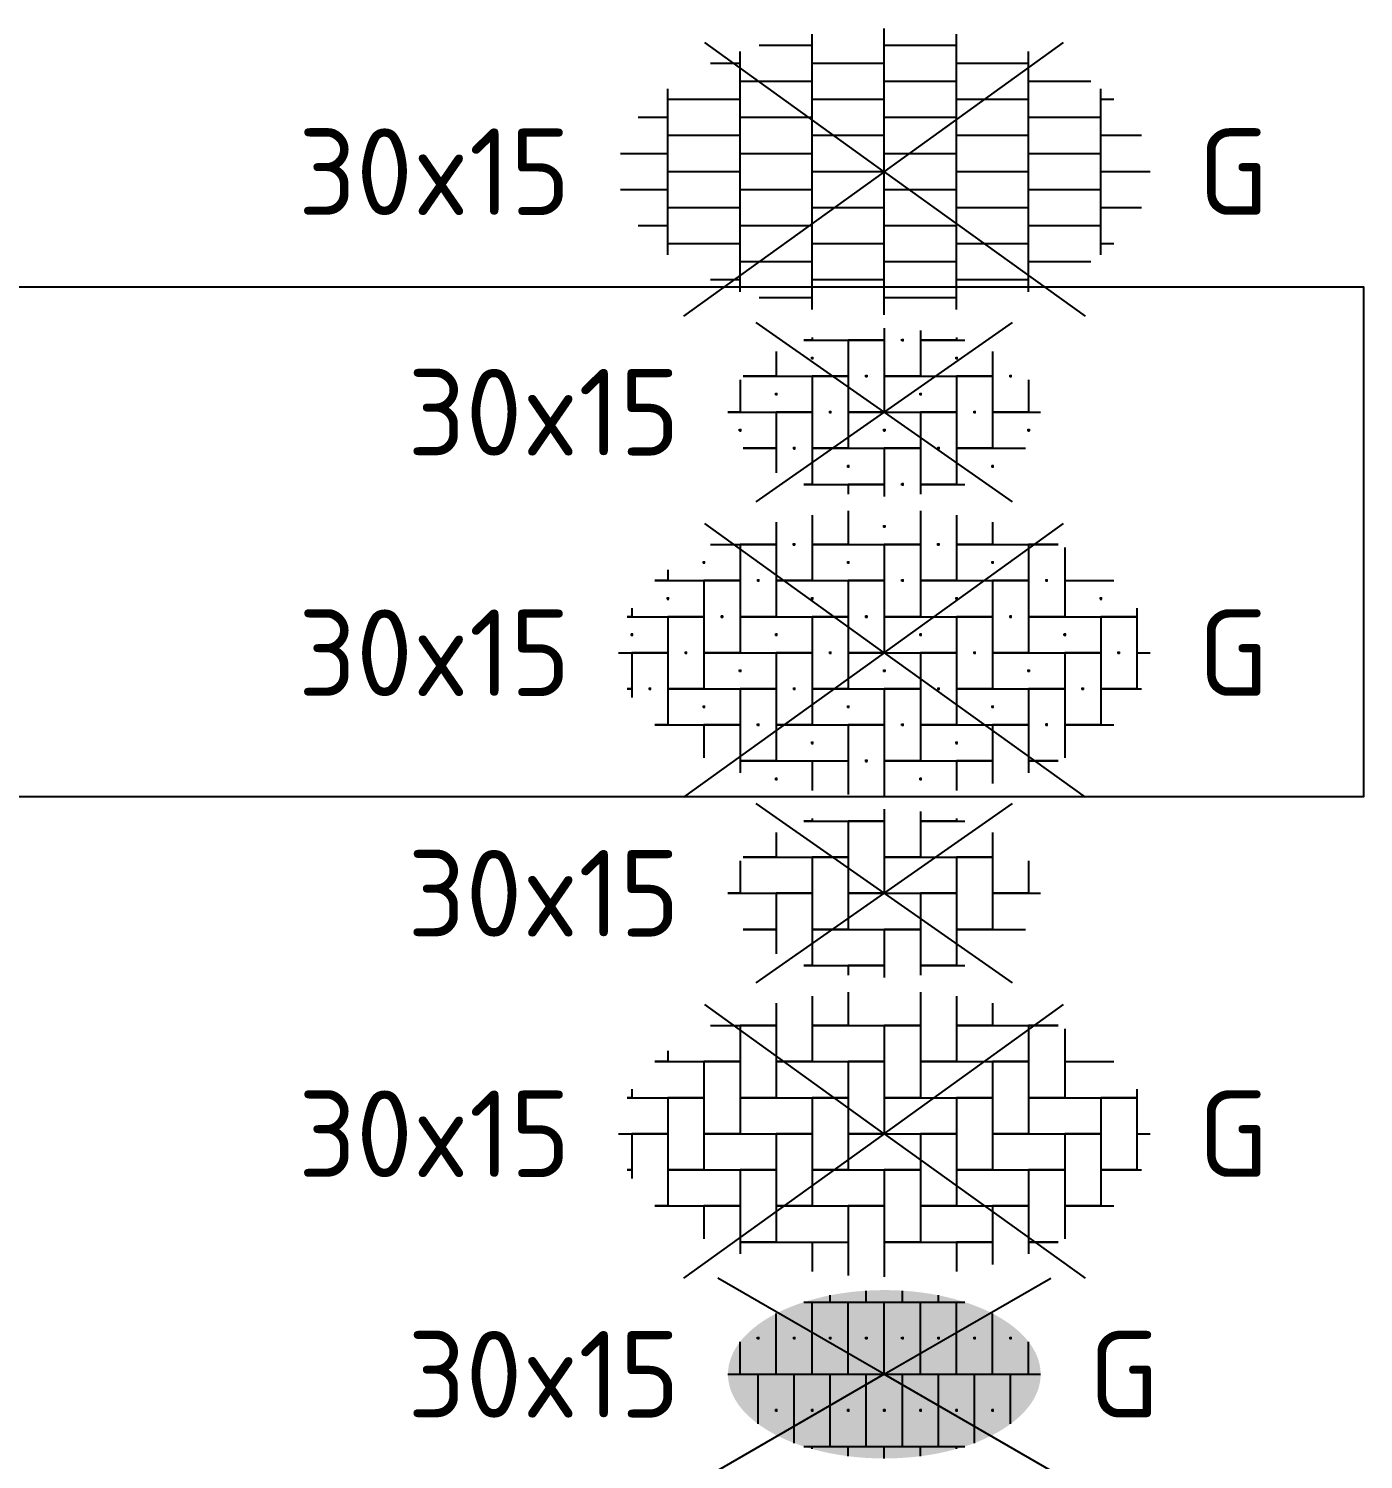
# Model space of a CAD drawing. Header units: metres. Extents: x -77 to 448, y 4806 to 5239.
# Drawn here: x 135.66 to 141.21, y 4922.99 to 4928.94 of the extents above; entities that cross this region are included whole.
import ezdxf
from ezdxf.enums import TextEntityAlignment as Align

# ---------------------------------------------------------------- set-up
doc = ezdxf.new("R2010")
doc.units = ezdxf.units.M
doc.layers.add('V-WE-VH-OPENVERHARDING_STRAATBAKSTEEN-S', color=90, linetype='Continuous', lineweight=25)
doc.styles.add('NLCS-ISO', font='NLCS-ISO.ttf')

# ---------------------------------------------------------------- blocks, each defined once
blk = doc.blocks.new('V-SVH-TEGEL_300X150_DIK_LINT_STIP_KL-SO')
h = blk.add_hatch(color=254)
h.dxf.hatch_style = 1
edge = h.paths.add_edge_path()
edge.add_ellipse((0, 0), major_axis=(-3.25, 0), ratio=0.538462, start_angle=0, end_angle=360)
for p, q in [((0, 0), (-3.464, 2)), ((0, 0), (3.464, 2)), ((-1.674, 1.5), (1.674, 1.5)), ((-1.5, 0), (-1.5, 1.5)), ((-1.125, 1.5), (-1.125, 1.642)), ((-0.75, 0), (-0.75, 1.5)), ((-0.375, 1.5), (-0.375, 1.738)), ((0, 0), (0, 1.5)), ((0.375, 1.5), (0.375, 1.738)), ((0.75, 0), (0.75, 1.5)), ((1.125, 1.5), (1.125, 1.642)), ((1.5, 0), (1.5, 1.5)), ((-2.25, 0), (-2.25, 1.263)), ((2.25, 0), (2.25, 1.263)), ((-3, 0), (-3, 0.673)), ((-2.596, 0.75), (-2.654, 0.75)), ((-2.625, 0.779), (-2.625, 0.721)), ((-1.846, 0.75), (-1.904, 0.75)), ((-1.875, 0.779), (-1.875, 0.721)), ((-1.096, 0.75), (-1.154, 0.75)), ((-1.125, 0.779), (-1.125, 0.721)), ((-0.346, 0.75), (-0.404, 0.75)), ((-0.375, 0.779), (-0.375, 0.721)), ((0.404, 0.75), (0.346, 0.75)), ((0.375, 0.779), (0.375, 0.721)), ((1.154, 0.75), (1.096, 0.75)), ((1.125, 0.779), (1.125, 0.721)), ((1.904, 0.75), (1.846, 0.75)), ((1.875, 0.779), (1.875, 0.721)), ((2.654, 0.75), (2.596, 0.75)), ((2.625, 0.779), (2.625, 0.721)), ((3, 0), (3, 0.673)), ((0, 0), (-3.464, -2)), ((-3.25, 0), (3.25, 0)), ((-2.625, -1.032), (-2.625, 0)), ((-1.875, -1.429), (-1.875, 0)), ((-1.125, -1.5), (-1.125, 0)), ((-0.375, -1.5), (-0.375, 0)), ((0, 0), (3.464, -2)), ((0.375, -1.5), (0.375, 0)), ((1.125, -1.5), (1.125, 0)), ((1.875, -1.429), (1.875, 0)), ((2.625, -1.032), (2.625, 0)), ((-2.221, -0.75), (-2.279, -0.75)), ((-2.25, -0.721), (-2.25, -0.779)), ((-1.471, -0.75), (-1.529, -0.75)), ((-1.5, -0.721), (-1.5, -0.779)), ((-0.721, -0.75), (-0.779, -0.75)), ((-0.75, -0.721), (-0.75, -0.779)), ((0.029, -0.75), (-0.029, -0.75)), ((0, -0.721), (0, -0.779)), ((0.779, -0.75), (0.721, -0.75)), ((0.75, -0.721), (0.75, -0.779)), ((1.529, -0.75), (1.471, -0.75)), ((1.5, -0.721), (1.5, -0.779)), ((2.279, -0.75), (2.221, -0.75)), ((2.25, -0.721), (2.25, -0.779)), ((-1.674, -1.5), (1.674, -1.5)), ((-1.5, -1.552), (-1.5, -1.5)), ((-0.75, -1.703), (-0.75, -1.5)), ((0, -1.75), (0, -1.5)), ((0.75, -1.703), (0.75, -1.5)), ((1.5, -1.552), (1.5, -1.5))]:
    blk.add_line(p, q)
at = {"style": 'NLCS-ISO'}
blk.add_attdef('FORMAAT', text='', height=1.8, dxfattribs=at).set_placement((-4.25, 0), align=Align.MIDDLE_RIGHT)
blk.add_attdef('KLEUR', text='', height=1.8, dxfattribs=at).set_placement((4.25, 0), align=Align.MIDDLE_LEFT)
at = {"style": 'NLCS-ISO', "flags": 1}
blk.add_attdef('FUNCTIE', text='', height=1.8, dxfattribs=at).set_placement((0, -2.75), align=Align.TOP_CENTER)
blk = doc.blocks.new('V-SVH-TEGEL_300X150_DUN_ELLEBOOG-SO')
for p, q in [((0, 0), (-3.728, 2.684)), ((-2.25, 2.717), (-2.25, 1.5)), ((-2.25, 2.717), (-2.25, 2.25)), ((-1.5, 2.863), (-1.5, 1.5)), ((-1.5, 2.863), (-1.5, 2.25)), ((-0.75, 2.947), (-0.75, 2.25)), ((-0.75, 2.947), (-0.75, 2.25)), ((0, 0), (3.728, 2.684)), ((0.75, 2.947), (0.75, 1.5)), ((0.75, 2.947), (0.75, 2.25)), ((1.5, 2.863), (1.5, 1.5)), ((1.5, 2.863), (1.5, 2.25)), ((2.25, 2.717), (2.25, 2.25)), ((2.25, 2.717), (2.25, 2.25)), ((-3.615, 2.25), (-3, 2.25)), ((-3.615, 2.25), (-2.25, 2.25)), ((-2.25, 2.25), (-3, 2.25)), ((-3, 2.25), (-3, 0.75)), ((-3, 2.25), (-3, 1.5)), ((-2.25, 2.25), (-2.25, 0.75)), ((-1.5, 2.25), (-1.5, 1.5)), ((-1.5, 2.25), (0, 2.25)), ((-0.75, 2.25), (-1.5, 2.25)), ((-0.75, 2.25), (0.75, 2.25)), ((0.75, 2.25), (0, 2.25)), ((0, 2.25), (0, 0.75)), ((0, 2.25), (0, 1.5)), ((0.75, 2.25), (0.75, 0.75)), ((1.5, 2.25), (1.5, 1.5)), ((1.5, 2.25), (3, 2.25)), ((2.25, 2.25), (1.5, 2.25)), ((2.25, 2.25), (3.615, 2.25)), ((3, 2.25), (3, 1.5)), ((3.615, 2.25), (3, 2.25)), ((3, 2.25), (3, 0.75)), ((3.75, 2.185), (3.75, 0.75)), ((-4.771, 1.5), (-3.75, 1.5)), ((-4.5, 1.5), (-4.771, 1.5)), ((-4.5, 1.726), (-4.5, 1.5)), ((-4.5, 1.726), (-4.5, 1.5)), ((-4.5, 1.5), (-3, 1.5)), ((-3, 1.5), (-3.75, 1.5)), ((-3.75, 1.5), (-3.75, 0)), ((-3.75, 1.5), (-3.75, 0.75)), ((-3, 1.5), (-3, 0)), ((-2.25, 1.5), (-2.25, 0.75)), ((-2.25, 1.5), (-0.75, 1.5)), ((-1.5, 1.5), (-2.25, 1.5)), ((-1.5, 1.5), (0, 1.5)), ((0, 1.5), (-0.75, 1.5)), ((-0.75, 1.5), (-0.75, 0)), ((-0.75, 1.5), (-0.75, 0.75)), ((0, 1.5), (0, 0)), ((0.75, 1.5), (0.75, 0.75)), ((0.75, 1.5), (2.25, 1.5)), ((1.5, 1.5), (0.75, 1.5)), ((1.5, 1.5), (3, 1.5)), ((2.25, 1.5), (2.25, 0.75)), ((3, 1.5), (2.25, 1.5)), ((2.25, 1.5), (2.25, 0)), ((3, 1.5), (3, 0)), ((3.75, 1.5), (3.75, 0.75)), ((3.75, 1.5), (4.771, 1.5)), ((-5.25, 0.927), (-5.25, 0.75)), ((-5.25, 0.927), (-5.25, 0.75)), ((5.25, 0.927), (5.25, 0.75)), ((-5.347, 0.75), (-4.5, 0.75)), ((-5.25, 0.75), (-5.347, 0.75)), ((-5.25, 0.75), (-3.75, 0.75)), ((-3.75, 0.75), (-4.5, 0.75)), ((-4.5, 0.75), (-4.5, -0.75)), ((-4.5, 0.75), (-4.5, 0)), ((-3.75, 0.75), (-3.75, -0.75)), ((-2.25, 0.75), (-3, 0.75)), ((-3, 0.75), (-3, 0)), ((-3, 0.75), (-1.5, 0.75)), ((-2.25, 0.75), (-0.75, 0.75)), ((-0.75, 0.75), (-1.5, 0.75)), ((-1.5, 0.75), (-1.5, -0.75)), ((-1.5, 0.75), (-1.5, 0)), ((-0.75, 0.75), (-0.75, -0.75)), ((0, 0.75), (1.5, 0.75)), ((0, 0.75), (0, 0)), ((0.75, 0.75), (0, 0.75)), ((0.75, 0.75), (2.25, 0.75)), ((1.5, 0.75), (1.5, 0)), ((2.25, 0.75), (1.5, 0.75)), ((1.5, 0.75), (1.5, -0.75)), ((2.25, 0.75), (2.25, -0.75)), ((3, 0.75), (3, 0)), ((3, 0.75), (4.5, 0.75)), ((3.75, 0.75), (3, 0.75)), ((3.75, 0.75), (5.25, 0.75)), ((4.5, 0.75), (4.5, 0)), ((5.25, 0.75), (4.5, 0.75)), ((4.5, 0.75), (4.5, -0.75)), ((5.25, 0.75), (5.25, -0.75)), ((0, 0), (-4.172, -3.003)), ((0, 0), (-0.75, 0)), ((0, 0), (1.5, 0)), ((1.5, 0), (0.75, 0)), ((1.5, 0), (1.5, -1.5)), ((2.25, 0), (2.25, -0.75)), ((2.25, 0), (3.75, 0)), ((3, 0), (2.25, 0)), ((3, 0), (4.5, 0)), ((3.75, 0), (3.75, -0.75)), ((4.5, 0), (3.75, 0)), ((3.75, 0), (3.75, -1.5)), ((4.5, 0), (4.5, -1.5)), ((5.25, 0), (5.25, -0.75)), ((5.25, 0), (5.525, 0)), ((-5.525, 0), (-5.25, 0)), ((-5.525, 0), (-4.5, 0)), ((-4.5, 0), (-5.25, 0)), ((-5.25, 0), (-5.25, -0.927)), ((-5.25, 0), (-5.25, -0.75)), ((-4.5, 0), (-4.5, -1.5)), ((-3, 0), (-3.75, 0)), ((-3.75, 0), (-3.75, -0.75)), ((-3.75, 0), (-2.25, 0)), ((-3, 0), (-1.5, 0)), ((-1.5, 0), (-2.25, 0)), ((-2.25, 0), (-2.25, -1.5)), ((-2.25, 0), (-2.25, -0.75)), ((-1.5, 0), (-1.5, -1.5)), ((-0.75, 0), (-0.75, -0.75)), ((-0.75, 0), (0.75, 0)), ((0, 0), (4.172, -3.003)), ((0.75, 0), (0.75, -0.75)), ((0.75, 0), (0.75, -1.5)), ((-5.25, -0.75), (-5.347, -0.75)), ((-5.347, -0.75), (-5.25, -0.75)), ((-5.25, -0.75), (-5.25, -0.927)), ((-3.75, -0.75), (-4.5, -0.75)), ((-4.5, -0.75), (-4.5, -1.5)), ((-4.5, -0.75), (-3, -0.75)), ((-3.75, -0.75), (-2.25, -0.75)), ((-2.25, -0.75), (-3, -0.75)), ((-3, -0.75), (-3, -2.25)), ((-3, -0.75), (-3, -1.5)), ((-2.25, -0.75), (-2.25, -2.25)), ((-0.75, -0.75), (-1.5, -0.75)), ((-1.5, -0.75), (-1.5, -1.5)), ((-1.5, -0.75), (0, -0.75)), ((-0.75, -0.75), (0.75, -0.75)), ((0, -0.75), (0, -1.5)), ((0.75, -0.75), (0, -0.75)), ((0, -0.75), (0, -2.25)), ((0.75, -0.75), (0.75, -2.25)), ((1.5, -0.75), (1.5, -1.5)), ((1.5, -0.75), (3, -0.75)), ((2.25, -0.75), (1.5, -0.75)), ((2.25, -0.75), (3.75, -0.75)), ((3, -0.75), (3, -1.5)), ((3.75, -0.75), (3, -0.75)), ((3, -0.75), (3, -2.25)), ((3.75, -0.75), (3.75, -2.185)), ((4.5, -0.75), (4.5, -1.5)), ((4.5, -0.75), (5.347, -0.75)), ((5.25, -0.75), (4.5, -0.75)), ((5.25, -0.75), (5.347, -0.75)), ((-4.5, -1.5), (-4.771, -1.5)), ((-4.771, -1.5), (-3.75, -1.5)), ((-4.5, -1.5), (-3, -1.5)), ((-3, -1.5), (-3.75, -1.5)), ((-3.75, -1.5), (-3.75, -2.185)), ((-3.75, -1.5), (-3.75, -2.185)), ((-3, -1.5), (-3, -2.498)), ((-1.5, -1.5), (-2.25, -1.5)), ((-2.25, -1.5), (-2.25, -2.25)), ((-2.25, -1.5), (-0.75, -1.5)), ((-1.5, -1.5), (0, -1.5)), ((-0.75, -1.5), (-0.75, -2.25)), ((0, -1.5), (-0.75, -1.5)), ((-0.75, -1.5), (-0.75, -2.947)), ((0, -1.5), (0, -2.975)), ((1.5, -1.5), (0.75, -1.5)), ((0.75, -1.5), (0.75, -2.25)), ((0.75, -1.5), (2.25, -1.5)), ((1.5, -1.5), (3, -1.5)), ((2.25, -1.5), (2.25, -2.25)), ((3, -1.5), (2.25, -1.5)), ((2.25, -1.5), (2.25, -2.717)), ((3, -1.5), (3, -2.498)), ((3.75, -1.5), (3.75, -2.185)), ((3.75, -1.5), (4.771, -1.5)), ((4.5, -1.5), (3.75, -1.5)), ((4.5, -1.5), (4.771, -1.5)), ((-2.25, -2.25), (-3, -2.25)), ((-3, -2.25), (-3, -2.498)), ((-3, -2.25), (-1.5, -2.25)), ((-2.25, -2.25), (-0.75, -2.25)), ((-1.5, -2.25), (-1.5, -2.863)), ((0.75, -2.25), (0, -2.25)), ((0, -2.25), (0, -2.975)), ((0, -2.25), (1.5, -2.25)), ((0.75, -2.25), (2.25, -2.25)), ((1.5, -2.25), (1.5, -2.863)), ((2.25, -2.25), (1.5, -2.25)), ((1.5, -2.25), (1.5, -2.863)), ((2.25, -2.25), (2.25, -2.717)), ((3, -2.25), (3, -2.498)), ((3, -2.25), (3.615, -2.25)), ((3.615, -2.25), (3, -2.25))]:
    blk.add_line(p, q)
at = {"style": 'NLCS-ISO'}
blk.add_attdef('FORMAAT', text='', height=1.8, dxfattribs=at).set_placement((-6.525, 0), align=Align.MIDDLE_RIGHT)
blk.add_attdef('KLEUR', text='', height=1.8, dxfattribs=at).set_placement((6.525, 0), align=Align.MIDDLE_LEFT)
at = {"style": 'NLCS-ISO', "flags": 1}
blk.add_attdef('FUNCTIE', text='', height=1.8, dxfattribs=at).set_placement((0, -3.975), align=Align.TOP_CENTER)
blk = doc.blocks.new('V-SVH-TEGEL_300X150_DUN_ELLEBOOG_KL-SO')
for p, q in [((-2.662, -1.864), (2.662, 1.864)), ((2.662, -1.864), (-2.662, 1.864)), ((-1.674, 1.5), (-0.75, 1.5)), ((-1.5, 1.5), (-1.674, 1.5)), ((-1.5, 1.552), (-1.5, 1.5)), ((-1.5, 1.552), (-1.5, 1.5)), ((-1.5, 1.5), (0, 1.5)), ((0, 1.5), (-0.75, 1.5)), ((-0.75, 1.5), (-0.75, 0)), ((-0.75, 1.5), (-0.75, 0.75)), ((0, 1.75), (0, 0.75)), ((0, 1.75), (0, 1.5)), ((0, 1.5), (0, 0)), ((0.75, 1.702), (0.75, 0.75)), ((0.75, 1.702), (0.75, 1.5)), ((0.75, 1.5), (0.75, 0.75)), ((0.75, 1.5), (1.674, 1.5)), ((1.5, 1.5), (0.75, 1.5)), ((1.5, 1.552), (1.5, 1.5)), ((1.5, 1.552), (1.5, 1.5)), ((1.5, 1.5), (1.674, 1.5)), ((-2.25, 1.262), (-2.25, 0.75)), ((-2.25, 1.262), (-2.25, 0.75)), ((2.25, 1.262), (2.25, 0.75)), ((2.25, 1.262), (2.25, 0)), ((-3, 0.673), (-3, 0)), ((-3, 0.673), (-3, 0)), ((-2.25, 0.75), (-2.936, 0.75)), ((-2.936, 0.75), (-1.5, 0.75)), ((-2.25, 0.75), (-0.75, 0.75)), ((-0.75, 0.75), (-1.5, 0.75)), ((-1.5, 0.75), (-1.5, -0.75)), ((-1.5, 0.75), (-1.5, 0)), ((-0.75, 0.75), (-0.75, -0.75)), ((0, 0.75), (1.5, 0.75)), ((0, 0.75), (0, 0)), ((0.75, 0.75), (0, 0.75)), ((0.75, 0.75), (2.25, 0.75)), ((1.5, 0.75), (1.5, 0)), ((2.25, 0.75), (1.5, 0.75)), ((1.5, 0.75), (1.5, -0.75)), ((2.25, 0.75), (2.25, -0.75)), ((3, 0.673), (3, 0)), ((3, 0.673), (3, 0)), ((0, 0), (-0.75, 0)), ((0, 0), (1.5, 0)), ((1.5, 0), (0.75, 0)), ((1.5, 0), (1.5, -1.5)), ((2.25, 0), (2.25, -0.75)), ((2.25, 0), (3.25, 0)), ((3, 0), (2.25, 0)), ((3, 0), (3.25, 0)), ((-3, 0), (-3.25, 0)), ((-3.25, 0), (-2.25, 0)), ((-3, 0), (-1.5, 0)), ((-1.5, 0), (-2.25, 0)), ((-2.25, 0), (-2.25, -1.262)), ((-2.25, 0), (-2.25, -0.75)), ((-1.5, 0), (-1.5, -1.5)), ((-0.75, 0), (-0.75, -0.75)), ((-0.75, 0), (0.75, 0)), ((0.75, 0), (0.75, -0.75)), ((0.75, 0), (0.75, -1.5)), ((-2.25, -0.75), (-2.936, -0.75)), ((-2.936, -0.75), (-2.25, -0.75)), ((-2.25, -0.75), (-2.25, -1.262)), ((-0.75, -0.75), (-1.5, -0.75)), ((-1.5, -0.75), (-1.5, -1.5)), ((-1.5, -0.75), (0, -0.75)), ((-0.75, -0.75), (0.75, -0.75)), ((0, -0.75), (0, -1.5)), ((0.75, -0.75), (0, -0.75)), ((0, -0.75), (0, -1.75)), ((0.75, -0.75), (0.75, -1.702)), ((1.5, -0.75), (1.5, -1.5)), ((1.5, -0.75), (2.936, -0.75)), ((2.25, -0.75), (1.5, -0.75)), ((2.25, -0.75), (2.936, -0.75)), ((-1.5, -1.5), (-1.674, -1.5)), ((-1.674, -1.5), (-0.75, -1.5)), ((-1.5, -1.5), (0, -1.5)), ((-0.75, -1.5), (-0.75, -1.702)), ((0, -1.5), (-0.75, -1.5)), ((-0.75, -1.5), (-0.75, -1.702)), ((0, -1.5), (0, -1.75)), ((1.5, -1.5), (0.75, -1.5)), ((0.75, -1.5), (0.75, -1.702)), ((0.75, -1.5), (1.674, -1.5)), ((1.5, -1.5), (1.674, -1.5))]:
    blk.add_line(p, q)
at = {"style": 'NLCS-ISO'}
blk.add_attdef('FORMAAT', text='', height=1.8, dxfattribs=at).set_placement((-4.25, 0), align=Align.MIDDLE_RIGHT)
blk.add_attdef('KLEUR', text='', height=1.8, dxfattribs=at).set_placement((4.25, 0), align=Align.MIDDLE_LEFT)
at = {"style": 'NLCS-ISO', "flags": 1}
blk.add_attdef('FUNCTIE', text='', height=1.8, dxfattribs=at).set_placement((0, -2.75), align=Align.TOP_CENTER)
blk = doc.blocks.new('V-SVH-TEGEL_300X150_DUN_ELLEBOOG_STIP-SO')
for p, q in [((0, 0), (-3.728, 2.684)), ((-2.25, 2.717), (-2.25, 1.5)), ((-2.25, 2.717), (-2.25, 2.25)), ((-1.5, 2.863), (-1.5, 1.5)), ((-1.5, 2.863), (-1.5, 2.25)), ((-0.75, 2.947), (-0.75, 2.25)), ((-0.75, 2.947), (-0.75, 2.25)), ((0, 0), (3.728, 2.684)), ((0.75, 2.947), (0.75, 1.5)), ((0.75, 2.947), (0.75, 2.25)), ((1.5, 2.863), (1.5, 1.5)), ((1.5, 2.863), (1.5, 2.25)), ((2.25, 2.717), (2.25, 2.25)), ((2.25, 2.717), (2.25, 2.25)), ((0.029, 2.625), (-0.029, 2.625)), ((0, 2.654), (0, 2.596)), ((-3.615, 2.25), (-3, 2.25)), ((-3.615, 2.25), (-2.25, 2.25)), ((-2.25, 2.25), (-3, 2.25)), ((-3, 2.25), (-3, 0.75)), ((-3, 2.25), (-3, 1.5)), ((-2.25, 2.25), (-2.25, 0.75)), ((-1.849, 2.25), (-1.908, 2.25)), ((-1.879, 2.279), (-1.879, 2.221)), ((-1.5, 2.25), (-1.5, 1.5)), ((-1.5, 2.25), (0, 2.25)), ((-0.75, 2.25), (-1.5, 2.25)), ((-0.75, 2.25), (0.75, 2.25)), ((0.75, 2.25), (0, 2.25)), ((0, 2.25), (0, 0.75)), ((0, 2.25), (0, 1.5)), ((0.75, 2.25), (0.75, 0.75)), ((1.151, 2.25), (1.092, 2.25)), ((1.121, 2.279), (1.121, 2.221)), ((1.5, 2.25), (1.5, 1.5)), ((1.5, 2.25), (3, 2.25)), ((2.25, 2.25), (1.5, 2.25)), ((2.25, 2.25), (3.615, 2.25)), ((3, 2.25), (3, 1.5)), ((3.615, 2.25), (3, 2.25)), ((3, 2.25), (3, 0.75)), ((3.75, 2.185), (3.75, 0.75)), ((-3.721, 1.875), (-3.779, 1.875)), ((-3.75, 1.904), (-3.75, 1.846)), ((-0.721, 1.875), (-0.779, 1.875)), ((-0.75, 1.904), (-0.75, 1.846)), ((2.279, 1.875), (2.221, 1.875)), ((2.25, 1.904), (2.25, 1.846)), ((-4.771, 1.5), (-3.75, 1.5)), ((-4.5, 1.5), (-4.771, 1.5)), ((-4.5, 1.726), (-4.5, 1.5)), ((-4.5, 1.726), (-4.5, 1.5)), ((-4.5, 1.5), (-3, 1.5)), ((-3, 1.5), (-3.75, 1.5)), ((-3.75, 1.5), (-3.75, 0)), ((-3.75, 1.5), (-3.75, 0.75)), ((-3, 1.5), (-3, 0)), ((-2.592, 1.5), (-2.651, 1.5)), ((-2.621, 1.529), (-2.621, 1.471)), ((-2.25, 1.5), (-2.25, 0.75)), ((-2.25, 1.5), (-0.75, 1.5)), ((-1.5, 1.5), (-2.25, 1.5)), ((-1.5, 1.5), (0, 1.5)), ((0, 1.5), (-0.75, 1.5)), ((-0.75, 1.5), (-0.75, 0)), ((-0.75, 1.5), (-0.75, 0.75)), ((0, 1.5), (0, 0)), ((0.404, 1.5), (0.346, 1.5)), ((0.375, 1.529), (0.375, 1.471)), ((0.75, 1.5), (0.75, 0.75)), ((0.75, 1.5), (2.25, 1.5)), ((1.5, 1.5), (0.75, 1.5)), ((1.5, 1.5), (3, 1.5)), ((2.25, 1.5), (2.25, 0.75)), ((3, 1.5), (2.25, 1.5)), ((2.25, 1.5), (2.25, 0)), ((3, 1.5), (3, 0)), ((3.401, 1.5), (3.342, 1.5)), ((3.371, 1.529), (3.371, 1.471)), ((3.75, 1.5), (3.75, 0.75)), ((3.75, 1.5), (4.771, 1.5)), ((-5.25, 0.927), (-5.25, 0.75)), ((-5.25, 0.927), (-5.25, 0.75)), ((-4.471, 1.125), (-4.529, 1.125)), ((-4.5, 1.154), (-4.5, 1.096)), ((-1.471, 1.125), (-1.529, 1.125)), ((-1.5, 1.154), (-1.5, 1.096)), ((1.529, 1.125), (1.471, 1.125)), ((1.5, 1.154), (1.5, 1.096)), ((4.529, 1.125), (4.471, 1.125)), ((4.5, 1.154), (4.5, 1.096)), ((5.25, 0.927), (5.25, 0.75)), ((-5.347, 0.75), (-4.5, 0.75)), ((-5.25, 0.75), (-5.347, 0.75)), ((-5.25, 0.75), (-3.75, 0.75)), ((-3.75, 0.75), (-4.5, 0.75)), ((-4.5, 0.75), (-4.5, -0.75)), ((-4.5, 0.75), (-4.5, 0)), ((-3.75, 0.75), (-3.75, -0.75)), ((-3.346, 0.75), (-3.404, 0.75)), ((-3.375, 0.779), (-3.375, 0.721)), ((-2.25, 0.75), (-3, 0.75)), ((-3, 0.75), (-3, 0)), ((-3, 0.75), (-1.5, 0.75)), ((-2.25, 0.75), (-0.75, 0.75)), ((-0.75, 0.75), (-1.5, 0.75)), ((-1.5, 0.75), (-1.5, -0.75)), ((-1.5, 0.75), (-1.5, 0)), ((-0.75, 0.75), (-0.75, -0.75)), ((-0.346, 0.75), (-0.404, 0.75)), ((-0.375, 0.779), (-0.375, 0.721)), ((0, 0.75), (1.5, 0.75)), ((0, 0.75), (0, 0)), ((0.75, 0.75), (0, 0.75)), ((0.75, 0.75), (2.25, 0.75)), ((1.5, 0.75), (1.5, 0)), ((2.25, 0.75), (1.5, 0.75)), ((1.5, 0.75), (1.5, -0.75)), ((2.25, 0.75), (2.25, -0.75)), ((2.654, 0.75), (2.596, 0.75)), ((2.625, 0.779), (2.625, 0.721)), ((3, 0.75), (3, 0)), ((3, 0.75), (4.5, 0.75)), ((3.75, 0.75), (3, 0.75)), ((3.75, 0.75), (5.25, 0.75)), ((4.5, 0.75), (4.5, 0)), ((5.25, 0.75), (4.5, 0.75)), ((4.5, 0.75), (4.5, -0.75)), ((5.25, 0.75), (5.25, -0.75)), ((-5.221, 0.375), (-5.279, 0.375)), ((-5.25, 0.404), (-5.25, 0.346)), ((-2.221, 0.375), (-2.279, 0.375)), ((-2.25, 0.404), (-2.25, 0.346)), ((0.779, 0.375), (0.721, 0.375)), ((0.75, 0.404), (0.75, 0.346)), ((3.779, 0.375), (3.721, 0.375)), ((3.75, 0.404), (3.75, 0.346)), ((0, 0), (-4.172, -3.003)), ((-4.125, 0.029), (-4.125, -0.029)), ((-1.125, 0.029), (-1.125, -0.029)), ((0, 0), (-0.75, 0)), ((0, 0), (1.5, 0)), ((1.5, 0), (0.75, 0)), ((1.5, 0), (1.5, -1.5)), ((1.904, 0), (1.846, 0)), ((1.875, 0.029), (1.875, -0.029)), ((2.25, 0), (2.25, -0.75)), ((2.25, 0), (3.75, 0)), ((3, 0), (2.25, 0)), ((3, 0), (4.5, 0)), ((3.75, 0), (3.75, -0.75)), ((4.5, 0), (3.75, 0)), ((3.75, 0), (3.75, -1.5)), ((4.5, 0), (4.5, -1.5)), ((4.901, 0), (4.842, 0)), ((4.871, 0.029), (4.871, -0.029)), ((5.25, 0), (5.25, -0.75)), ((5.25, 0), (5.525, 0)), ((-5.525, 0), (-5.25, 0)), ((-5.525, 0), (-4.5, 0)), ((-4.5, 0), (-5.25, 0)), ((-5.25, 0), (-5.25, -0.927)), ((-5.25, 0), (-5.25, -0.75)), ((-4.5, 0), (-4.5, -1.5)), ((-4.096, 0), (-4.154, 0)), ((-3, 0), (-3.75, 0)), ((-3.75, 0), (-3.75, -0.75)), ((-3.75, 0), (-2.25, 0)), ((-3, 0), (-1.5, 0)), ((-1.5, 0), (-2.25, 0)), ((-2.25, 0), (-2.25, -1.5)), ((-2.25, 0), (-2.25, -0.75)), ((-1.5, 0), (-1.5, -1.5)), ((-1.096, 0), (-1.154, 0)), ((-0.75, 0), (-0.75, -0.75)), ((-0.75, 0), (0.75, 0)), ((0, 0), (4.172, -3.003)), ((0.75, 0), (0.75, -0.75)), ((0.75, 0), (0.75, -1.5)), ((-2.971, -0.375), (-3.029, -0.375)), ((-3, -0.346), (-3, -0.404)), ((0.029, -0.375), (-0.029, -0.375)), ((0, -0.346), (0, -0.404)), ((3.029, -0.375), (2.971, -0.375)), ((3, -0.346), (3, -0.404)), ((-5.25, -0.75), (-5.347, -0.75)), ((-5.347, -0.75), (-5.25, -0.75)), ((-5.25, -0.75), (-5.25, -0.927)), ((-4.846, -0.75), (-4.904, -0.75)), ((-4.875, -0.721), (-4.875, -0.779)), ((-3.75, -0.75), (-4.5, -0.75)), ((-4.5, -0.75), (-4.5, -1.5)), ((-4.5, -0.75), (-3, -0.75)), ((-3.75, -0.75), (-2.25, -0.75)), ((-2.25, -0.75), (-3, -0.75)), ((-3, -0.75), (-3, -2.25)), ((-3, -0.75), (-3, -1.5)), ((-2.25, -0.75), (-2.25, -2.25)), ((-1.846, -0.75), (-1.904, -0.75)), ((-1.875, -0.721), (-1.875, -0.779)), ((-0.75, -0.75), (-1.5, -0.75)), ((-1.5, -0.75), (-1.5, -1.5)), ((-1.5, -0.75), (0, -0.75)), ((-0.75, -0.75), (0.75, -0.75)), ((0, -0.75), (0, -1.5)), ((0.75, -0.75), (0, -0.75)), ((0, -0.75), (0, -2.25)), ((0.75, -0.75), (0.75, -2.25)), ((1.154, -0.75), (1.096, -0.75)), ((1.125, -0.721), (1.125, -0.779)), ((1.5, -0.75), (1.5, -1.5)), ((1.5, -0.75), (3, -0.75)), ((2.25, -0.75), (1.5, -0.75)), ((2.25, -0.75), (3.75, -0.75)), ((3, -0.75), (3, -1.5)), ((3.75, -0.75), (3, -0.75)), ((3, -0.75), (3, -2.25)), ((3.75, -0.75), (3.75, -2.185)), ((4.151, -0.75), (4.092, -0.75)), ((4.121, -0.721), (4.121, -0.779)), ((4.5, -0.75), (4.5, -1.5)), ((4.5, -0.75), (5.347, -0.75)), ((5.25, -0.75), (4.5, -0.75)), ((5.25, -0.75), (5.347, -0.75)), ((-3.721, -1.125), (-3.779, -1.125)), ((-3.75, -1.096), (-3.75, -1.154)), ((-0.721, -1.125), (-0.779, -1.125)), ((-0.75, -1.096), (-0.75, -1.154)), ((2.279, -1.125), (2.221, -1.125)), ((2.25, -1.096), (2.25, -1.154)), ((-2.625, -1.471), (-2.625, -1.529)), ((0.375, -1.471), (0.375, -1.529)), ((3.371, -1.467), (3.371, -1.526)), ((-4.5, -1.5), (-4.771, -1.5)), ((-4.771, -1.5), (-3.75, -1.5)), ((-4.5, -1.5), (-3, -1.5)), ((-3, -1.5), (-3.75, -1.5)), ((-3.75, -1.5), (-3.75, -2.185)), ((-3.75, -1.5), (-3.75, -2.185)), ((-3, -1.5), (-3, -2.498)), ((-2.596, -1.5), (-2.654, -1.5)), ((-1.5, -1.5), (-2.25, -1.5)), ((-2.25, -1.5), (-2.25, -2.25)), ((-2.25, -1.5), (-0.75, -1.5)), ((-1.5, -1.5), (0, -1.5)), ((-0.75, -1.5), (-0.75, -2.25)), ((0, -1.5), (-0.75, -1.5)), ((-0.75, -1.5), (-0.75, -2.947)), ((0, -1.5), (0, -2.975)), ((0.404, -1.5), (0.346, -1.5)), ((1.5, -1.5), (0.75, -1.5)), ((0.75, -1.5), (0.75, -2.25)), ((0.75, -1.5), (2.25, -1.5)), ((1.5, -1.5), (3, -1.5)), ((2.25, -1.5), (2.25, -2.25)), ((3, -1.5), (2.25, -1.5)), ((2.25, -1.5), (2.25, -2.717)), ((3, -1.5), (3, -2.498)), ((3.401, -1.496), (3.342, -1.496)), ((3.75, -1.5), (3.75, -2.185)), ((3.75, -1.5), (4.771, -1.5)), ((4.5, -1.5), (3.75, -1.5)), ((4.5, -1.5), (4.771, -1.5)), ((-1.471, -1.875), (-1.529, -1.875)), ((-1.5, -1.846), (-1.5, -1.904)), ((1.529, -1.875), (1.471, -1.875)), ((1.5, -1.846), (1.5, -1.904)), ((-2.25, -2.25), (-3, -2.25)), ((-3, -2.25), (-3, -2.498)), ((-3, -2.25), (-1.5, -2.25)), ((-2.25, -2.25), (-0.75, -2.25)), ((-1.5, -2.25), (-1.5, -2.863)), ((-0.346, -2.25), (-0.404, -2.25)), ((-0.375, -2.221), (-0.375, -2.279)), ((0.75, -2.25), (0, -2.25)), ((0, -2.25), (0, -2.975)), ((0, -2.25), (1.5, -2.25)), ((0.75, -2.25), (2.25, -2.25)), ((1.5, -2.25), (1.5, -2.863)), ((2.25, -2.25), (1.5, -2.25)), ((1.5, -2.25), (1.5, -2.863)), ((2.25, -2.25), (2.25, -2.717)), ((3, -2.25), (3, -2.498)), ((3, -2.25), (3.615, -2.25)), ((3.615, -2.25), (3, -2.25)), ((-2.221, -2.625), (-2.279, -2.625)), ((-2.25, -2.596), (-2.25, -2.654)), ((0.779, -2.625), (0.721, -2.625)), ((0.75, -2.596), (0.75, -2.654))]:
    blk.add_line(p, q)
at = {"style": 'NLCS-ISO'}
blk.add_attdef('FORMAAT', text='', height=1.8, dxfattribs=at).set_placement((-6.525, 0), align=Align.MIDDLE_RIGHT)
blk.add_attdef('KLEUR', text='', height=1.8, dxfattribs=at).set_placement((6.525, 0), align=Align.MIDDLE_LEFT)
at = {"style": 'NLCS-ISO', "flags": 1}
blk.add_attdef('FUNCTIE', text='', height=1.8, dxfattribs=at).set_placement((0, -3.975), align=Align.TOP_CENTER)
blk = doc.blocks.new('V-SVH-TEGEL_300X150_DUN_ELLEBOOG_STIP_KL-SO')
for p, q in [((-2.662, -1.864), (2.662, 1.864)), ((2.662, -1.864), (-2.662, 1.864)), ((-1.674, 1.5), (-0.75, 1.5)), ((-1.5, 1.5), (-1.674, 1.5)), ((-1.5, 1.552), (-1.5, 1.5)), ((-1.5, 1.552), (-1.5, 1.5)), ((-1.5, 1.5), (0, 1.5)), ((0, 1.5), (-0.75, 1.5)), ((-0.75, 1.5), (-0.75, 0)), ((-0.75, 1.5), (-0.75, 0.75)), ((0, 1.75), (0, 0.75)), ((0, 1.75), (0, 1.5)), ((0, 1.5), (0, 0)), ((0.404, 1.5), (0.346, 1.5)), ((0.375, 1.529), (0.375, 1.471)), ((0.75, 1.702), (0.75, 0.75)), ((0.75, 1.702), (0.75, 1.5)), ((0.75, 1.5), (0.75, 0.75)), ((0.75, 1.5), (1.674, 1.5)), ((1.5, 1.5), (0.75, 1.5)), ((1.5, 1.552), (1.5, 1.5)), ((1.5, 1.552), (1.5, 1.5)), ((1.5, 1.5), (1.674, 1.5)), ((-2.25, 1.262), (-2.25, 0.75)), ((-2.25, 1.262), (-2.25, 0.75)), ((2.25, 1.262), (2.25, 0.75)), ((2.25, 1.262), (2.25, 0)), ((-1.471, 1.125), (-1.529, 1.125)), ((-1.5, 1.154), (-1.5, 1.096)), ((1.529, 1.125), (1.471, 1.125)), ((1.5, 1.154), (1.5, 1.096)), ((-3, 0.673), (-3, 0)), ((-3, 0.673), (-3, 0)), ((-2.25, 0.75), (-2.936, 0.75)), ((-2.936, 0.75), (-1.5, 0.75)), ((-2.25, 0.75), (-0.75, 0.75)), ((-0.75, 0.75), (-1.5, 0.75)), ((-1.5, 0.75), (-1.5, -0.75)), ((-1.5, 0.75), (-1.5, 0)), ((-0.75, 0.75), (-0.75, -0.75)), ((-0.346, 0.75), (-0.404, 0.75)), ((-0.375, 0.779), (-0.375, 0.721)), ((0, 0.75), (1.5, 0.75)), ((0, 0.75), (0, 0)), ((0.75, 0.75), (0, 0.75)), ((0.75, 0.75), (2.25, 0.75)), ((1.5, 0.75), (1.5, 0)), ((2.25, 0.75), (1.5, 0.75)), ((1.5, 0.75), (1.5, -0.75)), ((2.25, 0.75), (2.25, -0.75)), ((2.654, 0.75), (2.596, 0.75)), ((2.625, 0.779), (2.625, 0.721)), ((3, 0.673), (3, 0)), ((3, 0.673), (3, 0)), ((-2.221, 0.375), (-2.279, 0.375)), ((-2.25, 0.404), (-2.25, 0.346)), ((0.779, 0.375), (0.721, 0.375)), ((0.75, 0.404), (0.75, 0.346)), ((-1.125, 0.029), (-1.125, -0.029)), ((0, 0), (-0.75, 0)), ((0, 0), (1.5, 0)), ((1.5, 0), (0.75, 0)), ((1.5, 0), (1.5, -1.5)), ((1.904, 0), (1.846, 0)), ((1.875, 0.029), (1.875, -0.029)), ((2.25, 0), (2.25, -0.75)), ((2.25, 0), (3.25, 0)), ((3, 0), (2.25, 0)), ((3, 0), (3.25, 0)), ((-3, 0), (-3.25, 0)), ((-3.25, 0), (-2.25, 0)), ((-3, 0), (-1.5, 0)), ((-1.5, 0), (-2.25, 0)), ((-2.25, 0), (-2.25, -1.262)), ((-2.25, 0), (-2.25, -0.75)), ((-1.5, 0), (-1.5, -1.5)), ((-1.096, 0), (-1.154, 0)), ((-0.75, 0), (-0.75, -0.75)), ((-0.75, 0), (0.75, 0)), ((0.75, 0), (0.75, -0.75)), ((0.75, 0), (0.75, -1.5)), ((-2.971, -0.375), (-3.029, -0.375)), ((-3, -0.346), (-3, -0.404)), ((0.029, -0.375), (-0.029, -0.375)), ((0, -0.346), (0, -0.404)), ((3.029, -0.375), (2.971, -0.375)), ((3, -0.346), (3, -0.404)), ((-2.25, -0.75), (-2.936, -0.75)), ((-2.936, -0.75), (-2.25, -0.75)), ((-2.25, -0.75), (-2.25, -1.262)), ((-1.846, -0.75), (-1.904, -0.75)), ((-1.875, -0.721), (-1.875, -0.779)), ((-0.75, -0.75), (-1.5, -0.75)), ((-1.5, -0.75), (-1.5, -1.5)), ((-1.5, -0.75), (0, -0.75)), ((-0.75, -0.75), (0.75, -0.75)), ((0, -0.75), (0, -1.5)), ((0.75, -0.75), (0, -0.75)), ((0, -0.75), (0, -1.75)), ((0.75, -0.75), (0.75, -1.702)), ((1.154, -0.75), (1.096, -0.75)), ((1.125, -0.721), (1.125, -0.779)), ((1.5, -0.75), (1.5, -1.5)), ((1.5, -0.75), (2.936, -0.75)), ((2.25, -0.75), (1.5, -0.75)), ((2.25, -0.75), (2.936, -0.75)), ((-0.721, -1.125), (-0.779, -1.125)), ((-0.75, -1.096), (-0.75, -1.154)), ((2.279, -1.125), (2.221, -1.125)), ((2.25, -1.096), (2.25, -1.154)), ((0.375, -1.471), (0.375, -1.529)), ((-1.5, -1.5), (-1.674, -1.5)), ((-1.674, -1.5), (-0.75, -1.5)), ((-1.5, -1.5), (0, -1.5)), ((-0.75, -1.5), (-0.75, -1.702)), ((0, -1.5), (-0.75, -1.5)), ((-0.75, -1.5), (-0.75, -1.702)), ((0, -1.5), (0, -1.75)), ((0.404, -1.5), (0.346, -1.5)), ((1.5, -1.5), (0.75, -1.5)), ((0.75, -1.5), (0.75, -1.702)), ((0.75, -1.5), (1.674, -1.5)), ((1.5, -1.5), (1.674, -1.5))]:
    blk.add_line(p, q)
at = {"style": 'NLCS-ISO'}
blk.add_attdef('FORMAAT', text='', height=1.8, dxfattribs=at).set_placement((-4.25, 0), align=Align.MIDDLE_RIGHT)
blk.add_attdef('KLEUR', text='', height=1.8, dxfattribs=at).set_placement((4.25, 0), align=Align.MIDDLE_LEFT)
at = {"style": 'NLCS-ISO', "flags": 1}
blk.add_attdef('FUNCTIE', text='', height=1.8, dxfattribs=at).set_placement((0, -2.75), align=Align.TOP_CENTER)
blk = doc.blocks.new('V-SVH-TEGEL_300X150_DUN_HALFST-SO')
for p, q in [((0, -2.975), (0, 2.975)), ((0, 0), (-3.728, 2.684)), ((-1.5, -2.863), (-1.5, 2.863)), ((0, 0), (3.728, 2.684)), ((1.5, -2.863), (1.5, 2.863)), ((-3, -2.498), (-3, 2.498)), ((-1.5, 2.625), (-2.6, 2.625)), ((1.5, 2.625), (0, 2.625)), ((3, -2.498), (3, 2.498)), ((-3, 2.25), (-3.615, 2.25)), ((0, 2.25), (-1.5, 2.25)), ((3, 2.25), (1.5, 2.25)), ((-1.5, 1.875), (-3, 1.875)), ((1.5, 1.875), (0, 1.875)), ((4.29, 1.875), (3, 1.875)), ((-4.5, -1.726), (-4.5, 1.726)), ((-3, 1.5), (-4.5, 1.5)), ((0, 1.5), (-1.5, 1.5)), ((3, 1.5), (1.5, 1.5)), ((4.5, -1.726), (4.5, 1.726)), ((4.771, 1.5), (4.5, 1.5)), ((-4.5, 1.125), (-5.115, 1.125)), ((-1.5, 1.125), (-3, 1.125)), ((1.5, 1.125), (0, 1.125)), ((4.5, 1.125), (3, 1.125)), ((-3, 0.75), (-4.5, 0.75)), ((0, 0.75), (-1.5, 0.75)), ((3, 0.75), (1.5, 0.75)), ((5.347, 0.75), (4.5, 0.75)), ((-4.5, 0.375), (-5.481, 0.375)), ((-1.5, 0.375), (-3, 0.375)), ((1.5, 0.375), (0, 0.375)), ((4.5, 0.375), (3, 0.375)), ((-3, 0), (-4.5, 0)), ((0, 0), (-4.172, -3.003)), ((0, 0), (-1.5, 0)), ((0, 0), (4.172, -3.003)), ((3, 0), (1.5, 0)), ((5.525, 0), (4.5, 0)), ((-4.5, -0.375), (-5.481, -0.375)), ((-1.5, -0.375), (-3, -0.375)), ((1.5, -0.375), (0, -0.375)), ((4.5, -0.375), (3, -0.375)), ((-3, -0.75), (-4.5, -0.75)), ((0, -0.75), (-1.5, -0.75)), ((3, -0.75), (1.5, -0.75)), ((5.347, -0.75), (4.5, -0.75)), ((-4.5, -1.125), (-5.115, -1.125)), ((-1.5, -1.125), (-3, -1.125)), ((1.5, -1.125), (0, -1.125)), ((4.5, -1.125), (3, -1.125)), ((-3, -1.5), (-4.5, -1.5)), ((0, -1.5), (-1.5, -1.5)), ((3, -1.5), (1.5, -1.5)), ((4.771, -1.5), (4.5, -1.5)), ((-1.5, -1.875), (-3, -1.875)), ((1.5, -1.875), (0, -1.875)), ((4.29, -1.875), (3, -1.875)), ((-3, -2.25), (-3.615, -2.25)), ((0, -2.25), (-1.5, -2.25)), ((3, -2.25), (1.5, -2.25)), ((-1.5, -2.625), (-2.6, -2.625)), ((1.5, -2.625), (0, -2.625))]:
    blk.add_line(p, q)
at = {"style": 'NLCS-ISO'}
blk.add_attdef('FORMAAT', text='', height=1.8, dxfattribs=at).set_placement((-6.525, 0), align=Align.MIDDLE_RIGHT)
blk.add_attdef('KLEUR', text='', height=1.8, dxfattribs=at).set_placement((6.525, 0), align=Align.MIDDLE_LEFT)
at = {"style": 'NLCS-ISO', "flags": 1}
blk.add_attdef('FUNCTIE', text='', height=1.8, dxfattribs=at).set_placement((0, -3.975), align=Align.TOP_CENTER)

msp = doc.modelspace()

# ---------------------------------------------------------------- linework, layer by layer
at = {"color": 2}
msp.add_lwpolyline([(130.1062, 4927.8639), (141.2052, 4927.8639), (141.2052, 4925.7427), (130.1062, 4925.7427)], close=True, dxfattribs=at)

# ---------------------------------------------------------------- block references
at = {"layer": 'V-WE-VH-OPENVERHARDING_STRAATBAKSTEEN-S', "xscale": 0.2, "yscale": 0.2, "zscale": 0.2}
for name, p, values in [('V-SVH-TEGEL_300X150_DUN_HALFST-SO', (139.2134, 4928.3419), {'FORMAAT': '30x15', 'KLEUR': 'G'}), ('V-SVH-TEGEL_300X150_DUN_ELLEBOOG_STIP_KL-SO', (139.2134, 4927.3419), {'FORMAAT': '30x15'}), ('V-SVH-TEGEL_300X150_DUN_ELLEBOOG_STIP-SO', (139.2134, 4926.3419), {'FORMAAT': '30x15', 'KLEUR': 'G'}), ('V-SVH-TEGEL_300X150_DUN_ELLEBOOG_KL-SO', (139.2134, 4925.3419), {'FORMAAT': '30x15'}), ('V-SVH-TEGEL_300X150_DUN_ELLEBOOG-SO', (139.2134, 4924.3419), {'FORMAAT': '30x15', 'KLEUR': 'G'}), ('V-SVH-TEGEL_300X150_DIK_LINT_STIP_KL-SO', (139.2134, 4923.3419), {'FORMAAT': '30x15', 'KLEUR': 'G'})]:
    msp.add_blockref(name, p, dxfattribs=at).add_auto_attribs(values)

doc.saveas('drawing.dxf')
